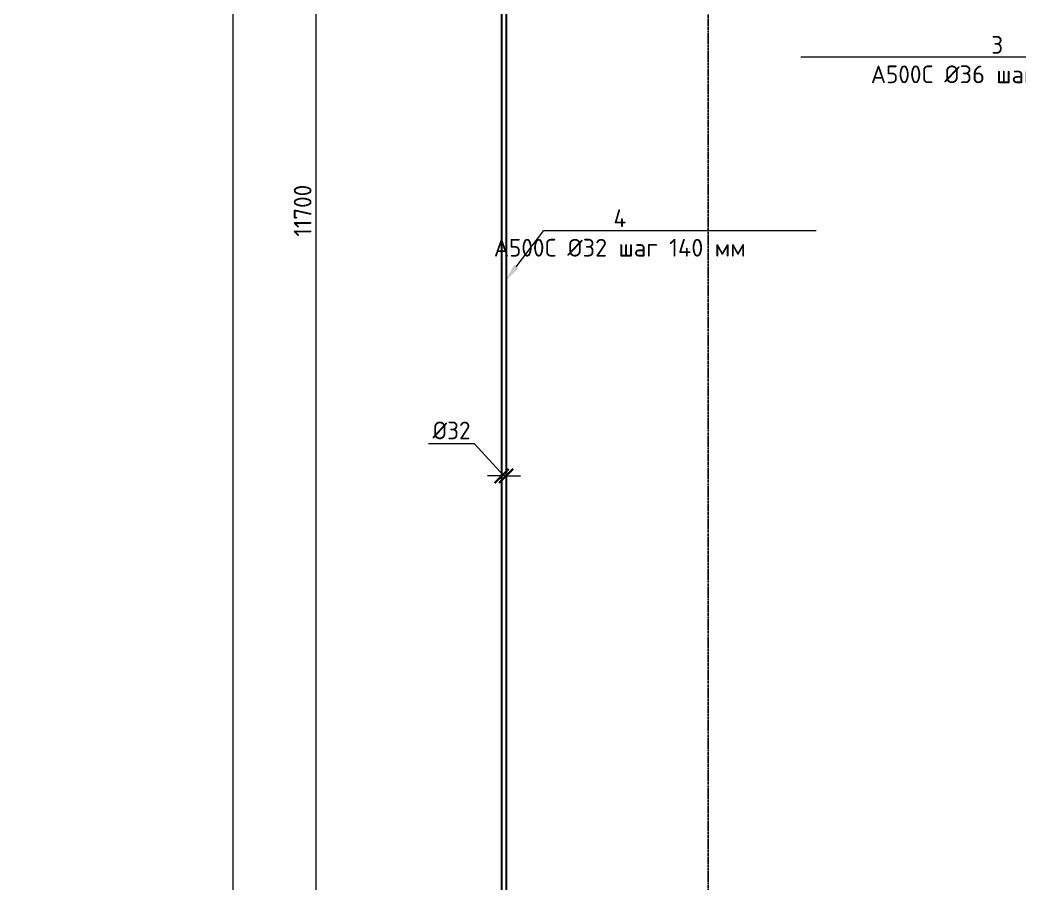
# Model space of a CAD drawing. Header units: millimetres. Extents: x -65574 to 111613, y -106550 to -50518.
# Drawn here: x 6012 to 13077, y -83260 to -77155 of the extents above; entities that cross this region are included whole.
import ezdxf
from ezdxf import colors
from ezdxf.entities.mleader import LeaderData, LeaderLine
from ezdxf.math import Vec2, Vec3

# ---------------------------------------------------------------- set-up
doc = ezdxf.new("R2010")
doc.units = ezdxf.units.MM
doc.linetypes.add('осевая', pattern=[50.8, 31.75, -6.35, 6.35, -6.35])
doc.layers.get('Defpoints').update_dxf_attribs({"color": 6})
doc.layers.add('Dim', color=11, linetype='Continuous', lineweight=13)
doc.styles.add('GOST-2.304_Type-B', font='GOST Common.ttf')
doc.dimstyles.new('УРСТ', dxfattribs={"dimtxt": 2.5, "dimasz": 2, "dimexe": 1.2, "dimexo": 1.5, "dimtad": 1, "dimdec": 0, "dimrnd": 1, "dimtxsty": 'GOST-2.304_Type-B', "dimblk": 'ARCHTICK', "dimcen": 2, "dimdle": 2, "dimazin": 3, "dimtfac": 1, "dimtdec": 0, "dimtmove": 1, "dimatfit": 0, "dimldrblk": 'NONE', "dimlwd": 15, "dimlwe": 15, "dimarcsym": 0})

# ---------------------------------------------------------------- blocks, each defined once
blk = doc.blocks.new('_ArchTick')
at = {"color": 0, "linetype": 'ByBlock', "const_width": 0.15}
blk.add_lwpolyline([(-0.5, -0.5), (0.5, 0.5)], dxfattribs=at)
blk = doc.blocks.new('*D146')
at = {"color": 0, "lineweight": 15, "ltscale": 100, "transparency": 16777216}
for p, q in [((9223.5, -80149), (8898.5, -80149)), ((9431.2, -80376.5), (9223.5, -80149)), ((9415.2, -80307.3), (9415.2, -80316.5)), ((9447.2, -80307.3), (9447.2, -80316.5)), ((9415.2, -80376.5), (9315.2, -80376.5)), ((9447.2, -80376.5), (9415.2, -80376.5)), ((9447.2, -80376.5), (9415.2, -80376.5)), ((9447.2, -80376.5), (9547.2, -80376.5))]:
    blk.add_line(p, q, dxfattribs=at)
at = {"layer": 'Defpoints', "color": 0, "lineweight": -2, "ltscale": 100, "transparency": 16777216}
for p in [(9415.2, -80376.5), (9415.2, -80382.3), (9447.2, -80382.3)]:
    blk.add_point(p, dxfattribs=at)
at = {"color": 0, "lineweight": 15, "ltscale": 100, "transparency": 16777216, "xscale": 100, "yscale": 100, "zscale": 100}
blk.add_blockref('_ArchTick', (9415.2, -80376.5), dxfattribs=at)
at = {"color": 0, "lineweight": 15, "ltscale": 100, "transparency": 16777216, "xscale": 100, "yscale": 100, "zscale": 100, "rotation": 180}
blk.add_blockref('_ArchTick', (9447.2, -80376.5), dxfattribs=at)
at = {"color": 0, "lineweight": 15, "ltscale": 100, "transparency": 16777216, "insert": (9061, -80055.3), "char_height": 125, "attachment_point": 5, "style": 'GOST-2.304_Type-B'}
blk.add_mtext('\\A1;%%C32', dxfattribs=at)
blk = doc.blocks.new('_None')
blk = doc.blocks.new('*D156')
at = {"color": 0, "lineweight": 15, "transparency": 16777216}
for p, q in [((8102.8, -72552.8), (8102.8, -84452.8)), ((9340.2, -72652.8), (8042.8, -72652.8)), ((9340.2, -84352.8), (8042.8, -84352.8))]:
    blk.add_line(p, q, dxfattribs=at)
at = {"layer": 'Defpoints', "color": 0, "lineweight": -2, "transparency": 16777216}
for p in [(9415.2, -72652.8), (8102.8, -84352.8), (9415.2, -84352.8)]:
    blk.add_point(p, dxfattribs=at)
at = {"color": 0, "lineweight": 15, "transparency": 16777216, "xscale": 100, "yscale": 100, "zscale": 100}
for p, rotation in [((8102.8, -72652.8), 90), ((8102.8, -84352.8), 270)]:
    blk.add_blockref('_ArchTick', p, dxfattribs=dict(at, rotation=rotation))
at = {"color": 0, "lineweight": -2, "transparency": 16777216, "insert": (8009, -78502.8), "char_height": 125, "attachment_point": 5, "rotation": 90, "style": 'GOST-2.304_Type-B'}
blk.add_mtext('\\A1;11700', dxfattribs=at)
blk = doc.blocks.new('*D162')
at = {"color": 0, "lineweight": 15, "transparency": 16777216}
for p, q in [((7517.6, -101102.8), (7517.6, -69952.8)), ((7592.6, -70052.8), (7577.6, -70052.8)), ((9345.2, -101002.8), (7457.6, -101002.8))]:
    blk.add_line(p, q, dxfattribs=at)
at = {"layer": 'Defpoints', "color": 0, "lineweight": -2, "transparency": 16777216}
for p in [(7517.6, -70052.8), (7517.6, -70052.8), (9420.2, -101002.8)]:
    blk.add_point(p, dxfattribs=at)
at = {"color": 0, "lineweight": 15, "transparency": 16777216, "xscale": 100, "yscale": 100, "zscale": 100}
for p, rotation in [((7517.6, -70052.8), 90), ((7517.6, -101002.8), 270)]:
    blk.add_blockref('_ArchTick', p, dxfattribs=dict(at, rotation=rotation))
at = {"color": 0, "lineweight": -2, "transparency": 16777216, "insert": (7423.9, -85527.8), "char_height": 125, "attachment_point": 5, "rotation": 90, "style": 'GOST-2.304_Type-B'}
blk.add_mtext('\\A1;30950', dxfattribs=at)

msp = doc.modelspace()

# ---------------------------------------------------------------- linework, layer by layer
at = {"color": 0, "linetype": 'осевая', "ltscale": 0.5}
msp.add_line((10873.7, -69761), (10873.7, -101002.8), dxfattribs=at)
at = {"lineweight": 30}
msp.add_lwpolyline([(9420.2, -72652.8), (9447.2, -72652.8), (9447.2, -84352.8), (9415.2, -84352.8), (9415.2, -72652.8), (9442.2, -72652.8)], dxfattribs=at)

# ---------------------------------------------------------------- dimensions: what is measured, and where the dimension line sits
at = {"color": 0, "lineweight": -2}
for base, p1, p2, picture, middle in [((7517.6, -70052.8), (9420.2, -101002.8), (7517.6, -70052.8), '*D162', (7423.9, -85527.8)), ((8102.8, -84352.8), (9415.2, -72652.8), (9415.2, -84352.8), '*D156', (8009, -78502.8))]:
    dim = msp.add_linear_dim(base=base, p1=p1, p2=p2, angle=90, dimstyle='УРСТ', override={"dimscale": 0}, dxfattribs=at)
    dim.commit()
    dim.dimension.update_dxf_attribs({"geometry": picture, "text_midpoint": middle})
at = {"color": 0, "lineweight": 15, "ltscale": 100}
dim = msp.add_linear_dim(base=(9415.2, -80376.5), p1=(9447.2, -80382.3), p2=(9415.2, -80382.3), text='%%C32', dimstyle='УРСТ', override={"dimscale": 0}, dxfattribs=at)
dim.commit()
dim.dimension.update_dxf_attribs({"geometry": '*D146', "text_midpoint": (9192.2, -80149), "dimtype": 160})

# ---------------------------------------------------------------- leaders
ml = msp.add_multileader_mtext('Standard', dxfattribs=at)
ml.set_content('{\\C0;5\\PА500C \\fISOCPEUR|b0|i0|c204|p34;%%C28\\fISOCPEUR|b0|i0|c0|p34; \\fISOCPEUR|b0|i0|c204|p34;шаг 140\\fISOCPEUR|b0|i0|c0|p34; \\fISOCPEUR|b0|i0|c204|p34;мм}', color=2, style='GOST-2.304_Type-B')
ml.set_leader_properties(color=256, linetype='ByLayer', lineweight=13)
ml.build(insert=Vec2(0, 0))
ml.multileader.update_dxf_attribs({"has_dogleg": 0, "text_left_attachment_type": 6, "text_right_attachment_type": 6, "dogleg_length": 0, "arrow_head_size": 125, "scale": 50})
ctx = ml.context
ctx.base_point, ctx.scale, ctx.char_height, ctx.arrow_head_size, ctx.landing_gap_size, ctx.plane_origin = Vec3(-16606.3, -80967.3), 50, 125, 125, 100, Vec3(-20967.2, -83592.1)
ctx.left_attachment, ctx.right_attachment, ctx.text_align_type = 6, 6, 1
notes = []
notes.append((ctx, [(1, (1, 1, 0), (-15531.3, -80967.3), (-1, 0), 0, [(1, [(-15304.4, -81321.9)], 0, [])])]))
ctx.mtext.insert, ctx.mtext.width, ctx.mtext.alignment, ctx.mtext.flow_direction = Vec3(-16068.8, -80817.3), 942.218, 2, 5
ml = msp.add_multileader_mtext('Standard', dxfattribs=at)
ml.set_content('{\\C0;1\\PА500C \\fISOCPEUR|b0|i0|c204|p34;%%C\\fISOCPEUR|b0|i0|c0|p34;2\\fISOCPEUR|b0|i0|c204|p34;2\\fISOCPEUR|b0|i0|c0|p34; \\fISOCPEUR|b0|i0|c204|p34;шаг 140\\fISOCPEUR|b0|i0|c0|p34; \\fISOCPEUR|b0|i0|c204|p34;мм}', color=2, style='GOST-2.304_Type-B')
ml.set_leader_properties(color=256, linetype='ByLayer', lineweight=13)
ml.build(insert=Vec2(0, 0))
ml.multileader.update_dxf_attribs({"has_dogleg": 0, "text_left_attachment_type": 6, "text_right_attachment_type": 6, "dogleg_length": 0, "arrow_head_size": 125, "scale": 50})
ctx = ml.context
ctx.base_point, ctx.scale, ctx.char_height, ctx.arrow_head_size, ctx.landing_gap_size, ctx.plane_origin = Vec3(-11125.6, -80967.3), 50, 125, 125, 100, Vec3(-15555.7, -83592.1)
ctx.left_attachment, ctx.right_attachment, ctx.text_align_type = 6, 6, 1
notes.append((ctx, [(1, (1, 1, 0), (-10050.6, -80967.3), (-1, 0), 0, [(1, [(-9892.9, -81321.9)], 0, [])])]))
ctx.mtext.insert, ctx.mtext.width, ctx.mtext.alignment, ctx.mtext.flow_direction = Vec3(-10588.1, -80817.3), 942.218, 2, 5
at = {"layer": 'Dim', "color": 0, "lineweight": 15, "ltscale": 100}
ml = msp.add_multileader_mtext('Standard', dxfattribs=at)
ml.set_content('{\\C0;3\\PА500C \\fISOCPEUR|b0|i0|c204|p34;%%C36\\fISOCPEUR|b0|i0|c0|p34; \\fISOCPEUR|b0|i0|c204|p34;шаг 140\\fISOCPEUR|b0|i0|c0|p34; \\fISOCPEUR|b0|i0|c204|p34;мм}', color=2, style='GOST-2.304_Type-B')
ml.set_leader_properties(color=256, linetype='ByLayer', lineweight=13)
ml.build(insert=Vec2(0, 0))
ml.multileader.update_dxf_attribs({"has_dogleg": 0, "text_left_attachment_type": 6, "text_right_attachment_type": 6, "dogleg_length": 0, "arrow_head_size": 125, "scale": 50})
ctx = ml.context
ctx.base_point, ctx.scale, ctx.char_height, ctx.arrow_head_size, ctx.landing_gap_size, ctx.plane_origin = Vec3(12378.9, -77418.4), 50, 125, 125, 100, Vec3(7968.5, -80043.1)
ctx.left_attachment, ctx.right_attachment, ctx.text_align_type = 6, 6, 1
notes.append((ctx, [(1, (1, 1, 0), (13453.9, -77418.4), (-1, 0), 0, [(1, [(13631.3, -77772.9)], 0, [])])]))
ctx.mtext.insert, ctx.mtext.width, ctx.mtext.alignment, ctx.mtext.flow_direction = Vec3(12916.4, -77268.4), 942.218, 2, 5
ml = msp.add_multileader_mtext('Standard', dxfattribs=at)
ml.set_content('{\\C0;6\\PА500C \\fISOCPEUR|b0|i0|c204|p34;%%C\\fISOCPEUR|b0|i0|c0|p34;22 \\fISOCPEUR|b0|i0|c204|p34;шаг 140\\fISOCPEUR|b0|i0|c0|p34; \\fISOCPEUR|b0|i0|c204|p34;мм}', color=2, style='GOST-2.304_Type-B')
ml.set_leader_properties(color=256, linetype='ByLayer', lineweight=13)
ml.build(insert=Vec2(0, 0))
ml.multileader.update_dxf_attribs({"has_dogleg": 0, "text_left_attachment_type": 6, "text_right_attachment_type": 6, "dogleg_length": 0, "arrow_head_size": 125, "scale": 50})
ctx = ml.context
ctx.base_point, ctx.scale, ctx.char_height, ctx.arrow_head_size, ctx.landing_gap_size, ctx.plane_origin = Vec3(14309.9, -77878.1), 50, 125, 125, 100, Vec3(9816, -80502.9)
ctx.left_attachment, ctx.right_attachment, ctx.text_align_type = 6, 6, 1
notes.append((ctx, [(1, (1, 1, 0), (15384.9, -77878.1), (-1, 0), 0, [(1, [(15510.6, -78232.7)], 0, [])])]))
ctx.mtext.insert, ctx.mtext.width, ctx.mtext.alignment, ctx.mtext.flow_direction = Vec3(14847.4, -77728.1), 923.119, 2, 5
ml = msp.add_multileader_mtext('Standard', dxfattribs=at)
ml.set_content('{\\C0;4\\PА500C \\fISOCPEUR|b0|i0|c204|p34;%%C3\\fISOCPEUR|b0|i0|c0|p34;2 \\fISOCPEUR|b0|i0|c204|p34;шаг 140\\fISOCPEUR|b0|i0|c0|p34; \\fISOCPEUR|b0|i0|c204|p34;мм}', color=2, style='GOST-2.304_Type-B')
ml.set_leader_properties(color=256, linetype='ByLayer', lineweight=13)
ml.build(insert=Vec2(0, 0))
ml.multileader.update_dxf_attribs({"has_dogleg": 0, "text_left_attachment_type": 6, "text_right_attachment_type": 6, "dogleg_length": 0, "arrow_head_size": 125, "scale": 50})
ctx = ml.context
ctx.base_point, ctx.scale, ctx.char_height, ctx.arrow_head_size, ctx.landing_gap_size, ctx.plane_origin = Vec3(9712.7, -78643.5), 50, 125, 125, 100, Vec3(3733.7, -81268.3)
ctx.left_attachment, ctx.right_attachment, ctx.text_align_type = 6, 6, 1
notes.append((ctx, [(0, (1, 1, 0), (9712.7, -78643.5), (1, 0), 0, [(1, [(9442.2, -78998.1)], 0, [])])]))
ctx.mtext.insert, ctx.mtext.width, ctx.mtext.alignment, ctx.mtext.flow_direction = Vec3(10250.2, -78493.5), 923.119, 2, 5
for ctx, leaders in notes:
    for number, flags, end, landing, length, lines in leaders:
        leader = LeaderData()
        leader.index, (leader.has_last_leader_line, leader.has_dogleg_vector, leader.attachment_direction) = number, flags
        leader.last_leader_point, leader.dogleg_vector, leader.dogleg_length = Vec3(end), Vec3(landing), length
        for number, points, colour, breaks in lines:
            line = LeaderLine()
            line.index, line.vertices, line.color, line.breaks = number, Vec3.list(points), colors.encode_raw_color(colour), breaks
            leader.lines.append(line)
        ctx.leaders.append(leader)

doc.saveas('drawing.dxf')
